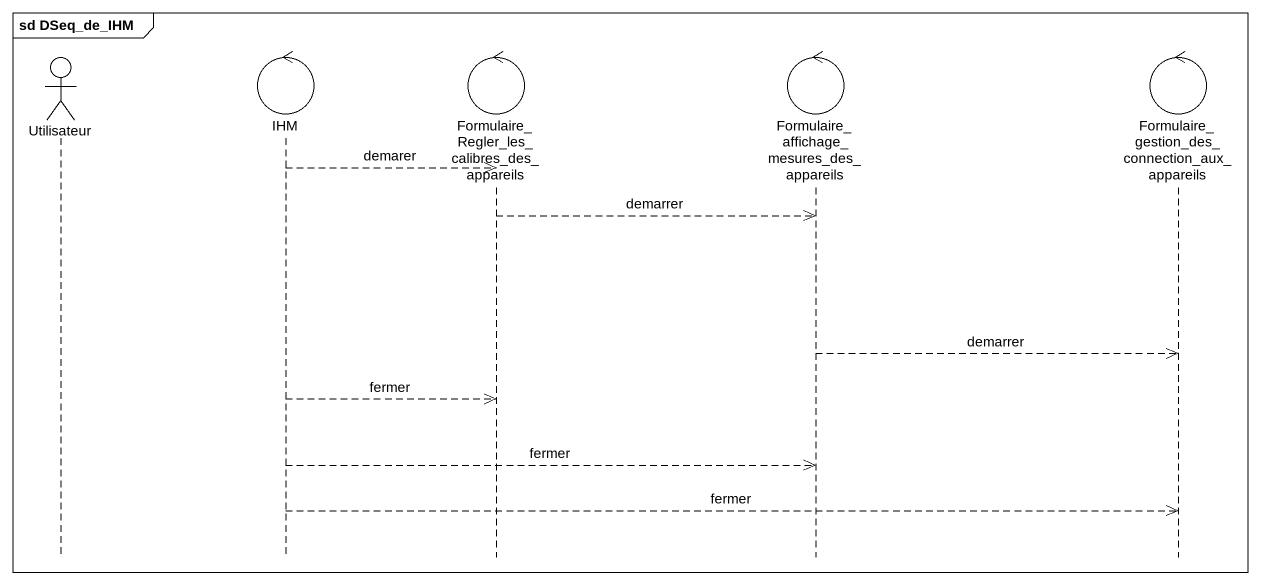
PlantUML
@startuml
mainframe sd DSeq_de_IHM
hide footbox
actor Utilisateur
control IHM
control "Formulaire_Regler_les_calibres_des_appareils" as Formulaire_Regler_les
control "Formulaire_affichage_mesures_des_appareils" as Formulaire_affichage
control "Formulaire_gestion_des_connection_aux_appareils" as Formulaire_gestion_des

IHM -->> Formulaire_Regler_les : demarer
Formulaire_Regler_les -->> Formulaire_affichage : demarrer
Formulaire_affichage -->> Formulaire_gestion_des : demarrer
IHM -->> Formulaire_Regler_les : fermer
IHM -->> Formulaire_affichage : fermer
IHM -->> Formulaire_gestion_des : fermer
@enduml
